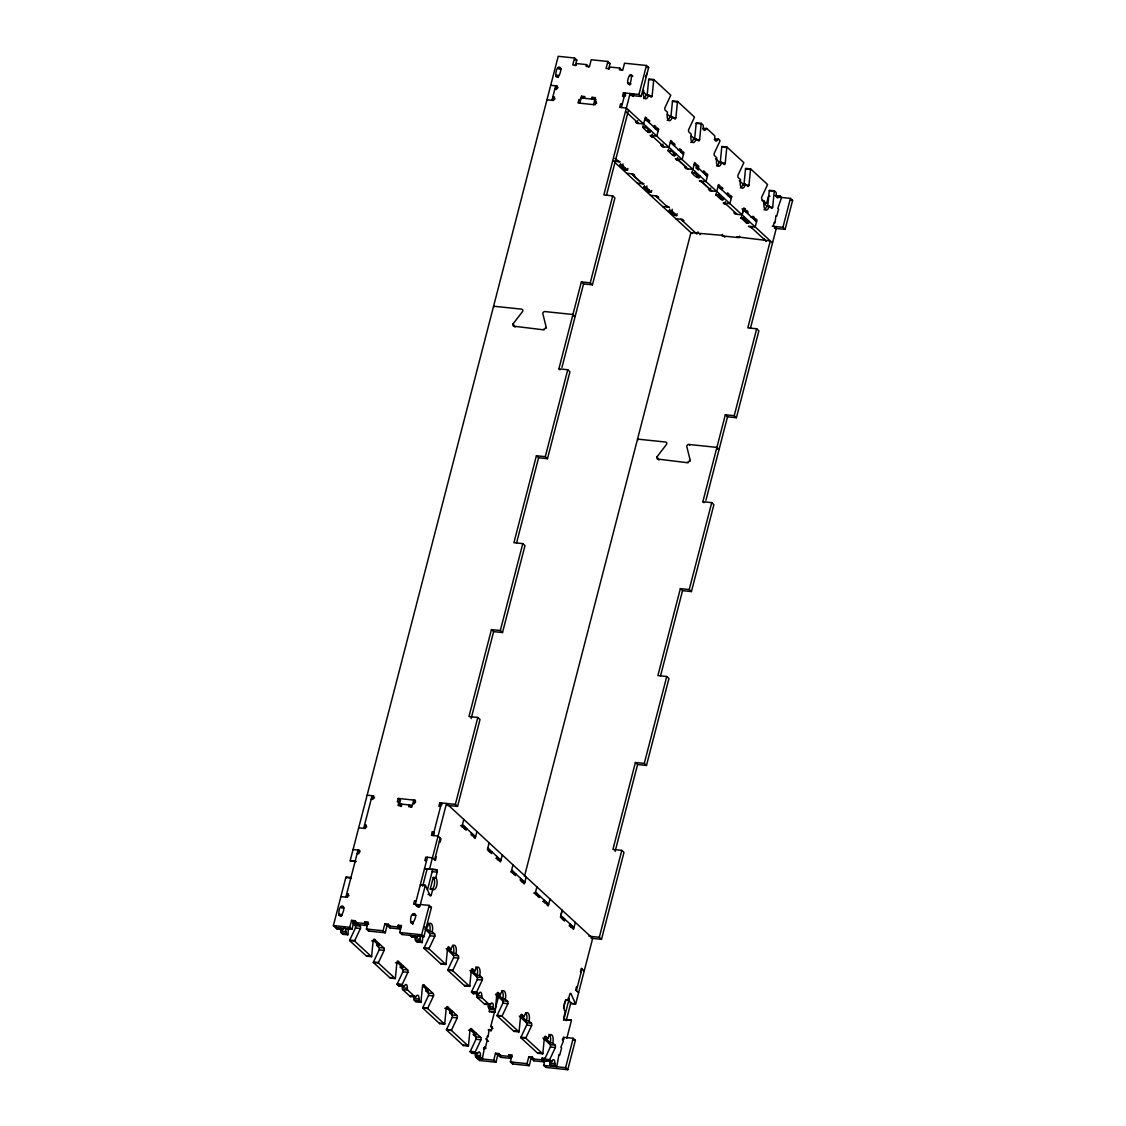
<?xml version="1.0" encoding="UTF-8"?>
<svg xmlns="http://www.w3.org/2000/svg" width="1126" height="1126" viewBox="0 0 1126 1126"><rect width="100%" height="100%" fill="white"/><g stroke="black" fill="none" stroke-linecap="round" stroke-linejoin="round"><path stroke-width="1.5" d="M340.643 928.429A3.744 1.675 -84.1 0 1 340.882 931.061A1.872 0.844 -84.1 0 0 341.262 932.863L342.811 934.284L347.807 934.805A1.872 0.844 -84.1 0 0 347.906 934.27L348.525 927.923M355.563 922.602A6.249 2.801 -84.1 0 1 355.323 923.686L352.832 923.433L355.14 925.572A1.872 0.844 -84.1 0 1 355.422 927.979L349.75 940.069A1.872 0.844 -84.1 0 0 349.595 940.548L366.541 956.185L371.538 956.706A1.872 0.844 -84.1 0 0 371.636 956.185L373.199 940.294A1.872 0.844 -84.1 0 1 374.381 939.225L383.882 947.993A1.872 0.844 -84.1 0 1 384.163 950.414L378.477 962.505A1.872 0.844 -84.1 0 0 378.322 962.969L395.282 978.621A1.872 0.844 -84.1 0 0 395.381 978.1L396.929 962.209A1.872 0.844 -84.1 0 1 398.111 961.14L407.612 969.908A1.872 0.844 -84.1 0 1 407.894 972.329L402.221 984.42A1.872 0.844 -84.1 0 0 402.066 984.884L403.601 986.306A1.872 0.844 -84.1 0 0 404.586 985.785A3.744 1.675 -84.1 0 1 406.57 984.743A3.744 1.675 -84.1 0 1 407.345 988.332A1.872 0.844 -84.1 0 0 407.739 990.12L415.198 997.017A1.872 0.844 -84.1 0 0 416.198 996.496A3.744 1.675 -84.1 0 1 418.168 995.454A3.744 1.675 -84.1 0 1 418.942 999.043A1.872 0.844 -84.1 0 0 419.336 1000.831L420.885 1002.253A1.872 0.844 -84.1 0 0 420.969 1001.732L422.531 985.841A1.872 0.844 -84.1 0 1 423.714 984.771L433.214 993.54A1.872 0.844 -84.1 0 1 433.496 995.961L427.824 1008.052A1.872 0.844 -84.1 0 0 427.669 1008.516L444.615 1024.167A1.872 0.844 -84.1 0 0 444.714 1023.647L446.276 1007.756A1.872 0.844 -84.1 0 1 447.458 1006.686L456.959 1015.455A1.872 0.844 -84.1 0 1 457.24 1017.876L451.554 1029.966A1.872 0.844 -84.1 0 0 451.399 1030.431L468.36 1046.082A1.872 0.844 -84.1 0 0 468.458 1045.561L470.006 1029.671A1.872 0.844 -84.1 0 1 471.189 1028.601L480.689 1037.37A1.872 0.844 -84.1 0 1 480.971 1039.777L475.299 1051.867A1.872 0.844 -84.1 0 0 475.144 1052.346L476.678 1053.767A1.872 0.844 -84.1 0 0 477.663 1053.246A3.744 1.675 -84.1 0 1 479.648 1052.191A3.744 1.675 -84.1 0 1 480.422 1055.78A1.872 0.844 -84.1 0 0 480.816 1057.581L482.35 1059.003L484.616 1046.744M415.03 936.17A3.744 1.675 -84.1 0 1 415.269 938.817A1.872 0.844 -84.1 0 0 415.649 940.604L417.197 942.026L422.194 942.546A1.872 0.844 -84.1 0 0 422.292 942.026L422.912 935.664M424.784 928.936L429.527 933.313A1.872 0.844 -84.1 0 1 429.808 935.734L424.136 947.825A1.872 0.844 -84.1 0 0 423.981 948.289L440.928 963.94L445.924 964.461A1.872 0.844 -84.1 0 0 446.023 963.94L447.585 948.05A1.872 0.844 -84.1 0 1 448.767 946.98L451.076 949.119A6.249 2.801 -84.1 0 1 455.017 945.573A6.249 2.801 -84.1 0 1 455.946 953.609L458.268 955.749A1.872 0.844 -84.1 0 1 458.549 958.17L452.863 970.26A1.872 0.844 -84.1 0 0 452.708 970.725L469.669 986.376A1.872 0.844 -84.1 0 0 469.767 985.855L471.315 969.95A1.872 0.844 -84.1 0 1 472.498 968.895L474.82 971.034A6.249 2.801 -84.1 0 1 478.747 967.487A6.249 2.801 -84.1 0 1 479.69 975.524L481.998 977.664A1.872 0.844 -84.1 0 1 482.28 980.07L476.608 992.161A1.872 0.844 -84.1 0 0 476.453 992.639L477.987 994.061A1.872 0.844 -84.1 0 0 478.972 993.54A3.744 1.675 -84.1 0 1 480.957 992.485A3.744 1.675 -84.1 0 1 481.731 996.074A1.872 0.844 -84.1 0 0 482.125 997.875L489.585 1004.772A1.872 0.844 -84.1 0 0 490.584 1004.251A3.744 1.675 -84.1 0 1 492.555 1003.196A3.744 1.675 -84.1 0 1 493.329 1006.785A1.872 0.844 -84.1 0 0 493.723 1008.586L495.271 1010.008A1.872 0.844 -84.1 0 0 495.37 1009.487L496.918 993.596A1.872 0.844 -84.1 0 1 498.1 992.527L500.423 994.666A6.249 2.801 -84.1 0 1 504.349 991.119A6.249 2.801 -84.1 0 1 505.293 999.156L507.601 1001.295A1.872 0.844 -84.1 0 1 507.882 1003.702L502.21 1015.793A1.872 0.844 -84.1 0 0 502.055 1016.271L519.002 1031.923A1.872 0.844 -84.1 0 0 519.1 1031.388L520.662 1015.497A1.872 0.844 -84.1 0 1 521.845 1014.442L524.153 1016.567A6.249 2.801 -84.1 0 1 528.094 1013.034A6.249 2.801 -84.1 0 1 529.023 1021.071L531.345 1023.21A1.872 0.844 -84.1 0 1 531.627 1025.617L525.941 1037.708A1.872 0.844 -84.1 0 0 525.786 1038.186L542.746 1053.823A1.872 0.844 -84.1 0 0 542.845 1053.303L544.393 1037.412A1.872 0.844 -84.1 0 1 545.575 1036.356L547.898 1038.482A6.249 2.801 -84.1 0 1 551.824 1034.935A6.249 2.801 -84.1 0 1 552.767 1042.986L555.076 1045.125A1.872 0.844 -84.1 0 1 555.357 1047.532L549.685 1059.622A1.872 0.844 -84.1 0 0 549.53 1060.087L551.064 1061.508A1.872 0.844 -84.1 0 0 552.05 1060.988A3.744 1.675 -84.1 0 1 554.034 1059.946A3.744 1.675 -84.1 0 1 554.808 1063.535A1.872 0.844 -84.1 0 0 555.202 1065.337L556.737 1066.758L559.003 1054.485L559.735 1055.161L561.607 1047.926L560.875 1047.25L563.338 1041.254L562.606 1040.579L563.507 1037.102M647.14 95.414L648.703 79.524A1.872 0.844 -84.1 0 1 648.801 79.003L653.798 79.524L670.758 95.175A1.872 0.844 -84.1 0 1 670.589 95.64L664.917 107.73A1.872 0.844 -84.1 0 0 665.199 110.137L667.507 112.276A6.249 2.801 -84.1 0 0 668.45 120.327A6.249 2.801 -84.1 0 0 672.377 116.78L674.699 118.906A1.872 0.844 -84.1 0 0 675.881 117.85L677.444 101.959A1.872 0.844 -84.1 0 1 677.542 101.424L672.546 100.918A1.872 0.844 -84.1 0 0 672.447 101.439L670.885 117.329L675.881 117.85M642.496 91.234L646.155 94.598L648.646 94.866L650.955 97.005A1.872 0.844 -84.1 0 0 652.137 95.935L653.699 80.045A1.872 0.844 -84.1 0 1 653.798 79.524M694.615 139.244L696.178 123.353A1.872 0.844 -84.1 0 1 696.276 122.818L701.273 123.339L702.821 124.761A1.872 0.844 -84.1 0 1 703.201 126.562A3.744 1.675 -84.1 0 0 703.989 130.152A3.744 1.675 -84.1 0 0 705.96 129.11A1.872 0.844 -84.1 0 1 706.945 128.575L714.419 135.472A1.872 0.844 -84.1 0 1 714.799 137.273A3.744 1.675 -84.1 0 0 715.587 140.863A3.744 1.675 -84.1 0 0 717.558 139.807A1.872 0.844 -84.1 0 1 718.557 139.286L720.091 140.708A1.872 0.844 -84.1 0 1 719.936 141.186L714.25 153.277A1.872 0.844 -84.1 0 0 714.531 155.684L716.854 157.823A6.249 2.801 -84.1 0 0 717.783 165.86A6.249 2.801 -84.1 0 0 721.724 162.313L724.032 164.452A1.872 0.844 -84.1 0 0 725.214 163.397L726.777 147.506A1.872 0.844 -84.1 0 1 726.875 146.971L721.879 146.45A1.872 0.844 -84.1 0 0 721.78 146.985L720.218 162.876M691.195 136.176L698.43 140.82A1.872 0.844 -84.1 0 0 699.612 139.765L701.174 123.874A1.872 0.844 -84.1 0 1 701.273 123.339M743.793 185.255A1.872 0.844 -84.1 0 0 743.962 184.777L745.525 168.886A1.872 0.844 -84.1 0 1 745.623 168.365L750.62 168.886L767.566 184.537A1.872 0.844 -84.1 0 1 767.411 185.002L761.725 197.092A1.872 0.844 -84.1 0 0 762.006 199.513L764.329 201.653A6.249 2.801 -84.1 0 0 765.258 209.689A6.249 2.801 -84.1 0 0 769.199 206.142L771.507 208.282A1.872 0.844 -84.1 0 0 772.689 207.212L774.252 191.321A1.872 0.844 -84.1 0 1 774.35 190.801L769.354 190.28A1.872 0.844 -84.1 0 0 769.255 190.801L767.693 206.691M739.303 180.596L742.963 183.974L745.454 184.228L747.777 186.367A1.872 0.844 -84.1 0 0 748.959 185.297L750.521 169.407A1.872 0.844 -84.1 0 1 750.62 168.886M341.178 915.931C348.427 904.079 338.279 901.982 338.842 914.481C338.813 917.057 341.628 914.354 342.022 915.368M632.15 75.583C629.364 71.388 626.844 81.677 627.773 83.732C632.024 86.941 630.518 73.176 632.812 76.315M555.808 75.512C555.681 78.876 561.635 74.246 555.822 75.4C555.737 62.437 565.28 65.716 558.032 77.412L555.822 75.4L557.75 77.159M410.709 921.969C410.399 923.32 412.538 923.602 413.073 922.532C420.561 911.258 409.315 910.132 410.709 921.969L412.763 923.869M629.87 85.027L627.703 82.888L631.024 83.901M343.951 927.937A3.744 1.675 -84.1 0 0 343.12 929.034A1.872 0.844 -84.1 0 1 342.121 929.555L337.124 929.034L333.395 925.6L345.964 876.999L350.96 877.52M336.055 925.811L335.59 927.613L351.959 929.33L353.761 922.363L351.565 920.35L349.764 927.303L351.959 929.33M345.879 897.14L358.068 850.046L360.01 851.847M363.684 828.314L372.115 795.716L374.592 797.996M551.951 100.284L555.695 85.801L557.651 87.589M356.252 861.573L350.144 860.855L558.215 56.3L574.584 58.003L572.782 64.956L576.118 65.308L576.568 63.563L586.547 64.604L588.659 66.955M575.316 65.674L576.779 60.03L574.584 58.003M351.565 920.35L354.901 920.688L354.451 922.433L356.632 924.46L366.626 925.502L367.076 923.756L364.88 921.73L364.43 923.475L366.626 925.502M356.632 924.46L357.083 922.715L354.901 920.688M586.547 64.604L586.097 66.35L589.433 66.701L591.234 59.734L607.885 61.48L610.067 63.492L608.617 69.15M412.848 803.542L414.509 803.711L415.41 800.234L398.21 798.433L397.309 801.923L398.97 802.092M399.871 798.615L398.069 805.569L401.405 805.92L401.855 804.175M579.707 103.17L581.523 96.217L584.858 96.569L584.408 98.314M385.261 932.792L383.065 930.766L384.867 923.813L387.062 925.839L385.261 932.792L368.61 931.061L366.414 929.034L368.216 922.081L364.88 921.73M399.8 802.782L400.406 800.459L398.21 798.433M400.56 806.427L401.166 804.119M583.662 98.469L581.523 96.217M368.61 931.061L369.032 929.429M591.614 99.06L592.065 97.315L595.401 97.666L593.585 104.619M594.176 99.665L592.065 97.315M607.885 61.48L606.084 68.433L609.405 68.77L609.856 67.039L619.849 68.081L621.96 70.431M384.867 923.813L388.189 924.164L387.738 925.896L389.934 927.923L399.927 928.964L400.377 927.219L398.182 925.206L397.731 926.937L399.927 928.964M389.934 927.923L390.384 926.191L388.189 924.164M619.849 68.081L619.399 69.812L622.734 70.164L624.522 63.211L646.451 65.491L648.646 67.518L641.144 96.498L630.461 95.386M420.35 904.474L429.231 905.388L431.427 907.415L423.826 936.804L401.912 934.524L399.716 932.497L401.518 925.544L398.182 925.206M401.912 934.524L402.32 932.891M433.946 832.072L432.285 831.889L431.385 835.379L438.07 836.069L440.998 838.771L440.097 842.248L439.365 841.572M633.628 93.922L633.037 96.245L630.11 93.542L603.846 194.967L612.727 195.882L614.923 197.909L592.431 284.836L590.249 282.823L581.368 281.894L558.89 368.821L567.757 369.75L569.953 371.763L547.475 458.704L545.28 456.677L536.398 455.749L513.92 542.676L522.802 543.605L524.997 545.631L502.506 632.559L500.324 630.532L491.443 629.603L468.951 716.544L477.832 717.459L480.028 719.486L457.55 806.413L455.354 804.386L439.816 802.768L438.915 806.258L440.576 806.427M641.144 96.498L638.949 94.471L623.41 92.853L622.523 96.329L624.184 96.498M427.458 857.28L415.283 904.361L418.196 907.063M433.074 835.548L441.505 802.951M621.369 107.519L625.113 93.022M625.268 96.174L625.493 95.316M412.904 923.925L413.298 922.419M422.672 886.19L426.993 869.469M418.999 906.993L416.916 904.544L416.465 906.275L419.801 906.627L425.346 885.275L420.35 884.755M429.513 869.131L446.501 803.471L592.656 938.38L575.668 1004.04L570.685 1003.519M434.622 859.828L440.238 838.096M471.147 718.557L493.638 631.63L491.443 629.603M516.538 543.028L538.594 457.775L536.398 455.749M561.958 367.442L583.564 283.921L581.368 281.894M606.478 195.319L628.519 110.052M427.43 890.047L432.187 871.679A1.872 0.844 -84.1 0 0 431.905 869.258L436.888 869.779A1.872 0.844 -84.1 0 1 437.17 872.2L435.748 877.703A6.249 2.801 -84.1 0 1 436.691 885.74A6.249 2.801 -84.1 0 1 432.75 889.287L431.328 894.804A1.872 0.844 -84.1 0 1 430.146 895.86L425.529 885.543L420.547 885.022L420.828 885.669M432.75 889.287L430.259 889.033L433.257 877.435L435.748 877.703M620.525 163.608L620.102 165.226L625.085 169.829L627.534 170.279L622.481 165.395L620.018 165.142L622.594 165.494L623.016 163.861M423.826 936.804L421.631 934.791L429.231 905.388M455.354 804.386L477.832 717.459M500.324 630.532L522.802 543.605M545.28 456.677L567.757 369.75M590.249 282.823L612.727 195.882M638.949 94.471L646.451 65.491M625.394 168.098L624.972 169.73L627.463 169.984L627.886 168.365M646.465 120.13L646.915 118.399L645.451 117.048L643.622 124.001L636.964 123.297L637.64 120.693M463.799 819.432L461.998 826.385L463.462 827.737L463.912 826.005L460.576 825.654M642.763 127.294C650.026 126.056 653.587 139.723 642.763 127.294L643.185 125.676M645.691 125.929L645.268 127.562L642.805 127.308M464.672 828.863L465.122 827.117L461.801 826.78M647.689 121.256L648.14 119.525L649.603 120.876L649.153 122.607M648.069 130.166L647.689 131.841L650.181 132.066L650.561 130.433M471.456 832.973L471.006 834.704L472.47 836.055L472.92 834.324M653.249 136.964L651.574 136.795L652.25 134.191M654.023 127.111L654.473 125.366L655.937 126.717L655.487 128.448M474.145 835.45L473.694 837.181L475.158 838.532L476.945 831.579M656.697 129.574L657.148 127.843L658.611 129.194L656.782 136.133L650.124 135.444L651.574 136.795M644.41 185.635L643.988 187.268L648.97 191.856L651.419 192.321L646.352 187.437L643.875 187.141L646.479 187.535L646.901 185.903M649.28 190.139L648.857 191.772L651.335 192.025L651.771 190.393M671.8 143.523L672.25 141.777L670.786 140.426L668.957 147.379L662.299 146.69L662.975 144.086M489.134 842.825L487.333 849.778L488.797 851.129L489.247 849.384M668.098 150.687C675.248 149.378 678.978 163.143 668.098 150.687L668.52 149.054M489.669 850.623L489.416 851.594L491.471 853.592L491.921 851.861L489.36 851.552M671.026 149.322L670.603 150.94L668.14 150.687M490.007 852.241L490.457 850.51M673.024 144.649L673.475 142.903L674.938 144.255L674.488 145.986M673.39 153.558L673.024 155.233L675.516 155.444L675.896 153.812M496.791 856.351L496.341 858.096L497.805 859.448L498.255 857.702M695.671 165.55L696.121 163.819L694.658 162.468L692.842 169.421L686.184 168.731L684.721 167.38L686.381 167.549L678.584 160.356L676.909 160.173L677.585 157.57M679.358 150.49L679.808 148.745L681.272 150.096L680.822 151.841M682.032 152.967L682.483 151.222L683.946 152.573L682.117 159.526L675.445 158.836L676.909 160.173M502.28 854.958L500.479 861.911L499.029 860.574L499.48 858.828L496.144 858.476M669.731 209.028L669.323 210.646L674.305 215.249L676.754 215.699L671.687 210.815L669.21 210.52L671.814 210.914L672.236 209.281M674.615 213.518L674.192 215.15L676.67 215.404L677.106 213.785M511.134 872.073L513.006 864.852M692.406 171.096L691.983 172.728C691.575 173.362 700.245 181.525 699.781 175.853M513.118 871.425L512.668 873.157L511.204 871.805M513.386 873.312L515.342 875.634L515.792 873.889L512.907 873.382M694.911 171.349L694.489 172.982L699.387 177.486L696.881 177.218L697.275 175.586M513.878 874.283L514.329 872.551M696.895 166.676L697.346 164.945L698.81 166.296L698.359 168.027L695.854 167.774L698.289 170.012M520.662 878.393L520.212 880.124L521.676 881.475L522.126 879.744M703.229 172.531L703.68 170.786L705.143 172.137L704.693 173.868M489.824 1007.953L489.458 1009.375A1.872 0.844 -84.1 0 0 489.74 1011.781M477.832 1056.667L477.354 1058.482L493.737 1060.185L495.919 1062.212L497.72 1055.259L495.524 1053.232L493.737 1060.185M523.351 880.87L522.9 882.601L524.35 883.952L526.152 876.999M524.463 876.366L690.928 232.66L722.948 235.39L724.891 237.192M705.903 174.994L706.354 173.263L707.818 174.614L705.988 181.567L699.33 180.864L702.455 182.384L710.239 189.59L708.578 189.407L710.042 190.758L716.741 191.462L718.529 184.509L719.993 185.846L719.542 187.592M495.919 1062.212L479.549 1060.509L480.014 1058.693M485.137 1048.827L487.262 1039.931L485.827 1038.777M492.935 1028.573L490.753 1026.546L498.536 996.454M697.599 233.349L697.993 231.829M710.042 190.758L710.717 188.155M699.95 234.715L700.175 233.856M536.877 886.894L535.075 893.847L536.539 895.198L536.989 893.453L533.654 893.115M716.263 193.123L715.84 194.756L720.922 199.401L723.286 199.809L718.219 194.925L715.798 194.714L718.374 195.023L718.768 193.391M537.749 896.324L538.2 894.579M720.767 188.718L721.217 186.972L722.681 188.324L722.23 190.069M495.524 1053.232L498.86 1053.584L498.41 1055.315L500.606 1057.342L510.585 1058.384L511.035 1056.652L508.853 1054.626L508.403 1056.357L510.585 1058.384M721.147 197.627C718.867 200.104 724.68 200.583 723.638 197.88M500.606 1057.342L501.056 1055.611L498.86 1053.584M544.534 900.42L544.083 902.165L545.547 903.516L545.997 901.771L542.676 901.433M726.326 204.425L724.651 204.256L725.327 201.638M727.1 194.559L727.551 192.827L729.015 194.179L728.564 195.91M547.222 902.897L546.772 904.642L548.235 905.994L550.023 899.041M729.775 197.036L730.225 195.291L731.689 196.642L729.859 203.595M722.413 234.377L722.019 235.897L739.219 237.685L739.613 236.164M529.22 1065.689L527.024 1063.662L528.826 1056.709L531.022 1058.722L529.22 1065.689L512.569 1063.943L510.374 1061.917L512.175 1054.963L508.853 1054.626M512.569 1063.943L512.992 1062.311M741.598 216.516L741.175 218.134L746.088 222.638C753.055 222.906 743.822 224.468 746.468 221.006M735.574 212.969L733.913 212.8L735.377 214.151L742.076 214.841L743.385 209.619L756.531 221.766M742.076 214.841L743.864 207.888L745.328 209.239L744.877 210.97M562.324 916.845L561.874 918.577L560.41 917.226L562.212 910.272L560.847 915.494L573.993 927.627L570.671 927.289M562.916 917.423L562.493 919.055L564.548 921.054L564.999 919.309L562.437 919.013M744.103 216.769L743.681 218.402L748.635 222.99L748.973 221.273M563.084 919.703L563.535 917.971M746.102 212.096L746.552 210.365L748.016 211.716L747.565 213.447M528.826 1056.709L532.162 1057.047L531.711 1058.792L533.893 1060.819L543.886 1061.86L544.337 1060.115L542.141 1058.088L541.69 1059.833L543.886 1061.86M533.893 1060.819L534.343 1059.073L532.162 1057.047M569.869 923.813L569.418 925.544L570.882 926.895L571.332 925.164M752.435 217.951L752.886 216.206L754.35 217.557L753.899 219.288M755.11 220.414L755.56 218.683L757.024 220.034L755.194 226.988M575.358 922.419L573.556 929.372L572.107 928.021L572.557 926.29L569.221 925.938M763.498 202.159L763.808 200.963L761.936 200.766M765.947 203.215L763.808 200.963M562.31 1039.368L563.76 1039.509L564.323 1037.356L573.19 1038.285L575.386 1040.311L567.785 1069.7L545.871 1067.42L543.675 1065.393L545.477 1058.44L542.141 1058.088M545.871 1067.42L546.293 1065.787M563.633 1008.037L565.773 999.761L568.264 1000.029L569.686 994.511A1.872 0.844 -84.1 0 1 570.868 993.456L575.485 1003.773L570.488 1003.252L568.18 998.1M763.625 240.232L764.019 238.712M563.577 1020.395L569.193 998.663M765.99 241.597L766.215 240.725M566.195 1020.747L570.952 1002.351M576.385 990.683L582.001 968.951M736.812 236.84L770.297 240.922L747.805 327.849L756.686 328.778L758.882 330.805L736.404 417.732L734.208 415.705L725.327 414.776L702.849 501.703L711.731 502.632L713.912 504.659L691.434 591.586L689.239 589.56L680.357 588.645L657.88 675.572L666.761 676.501L668.957 678.514L646.479 765.441L644.283 763.428L635.402 762.499L612.924 849.426L621.805 850.355L623.987 852.382L601.509 939.309L591.15 938.225M566.857 1038.172L571.501 1020.184L566.505 1019.663M615.106 851.453L637.597 764.526L635.402 762.499M660.512 675.924L682.553 590.657L680.357 588.645M705.918 500.338L727.523 416.803L725.327 414.776M750.437 328.201L776.264 228.465L773.337 225.763L774.238 222.286L774.97 222.962L775.969 215.615L776.701 216.291L778.573 209.056L777.841 208.38L781.571 197.458L780.022 196.037L775.026 195.516M567.785 1069.7L565.59 1067.673L573.19 1038.285M601.509 939.309L599.313 937.282L621.805 850.355M644.283 763.428L666.761 676.501M689.239 589.56L711.731 502.632M734.208 415.705L756.686 328.778M790.41 198.387L792.605 200.4L785.103 229.38L782.922 227.353L790.41 198.387L779.445 197.247M645.437 76.751L646.859 73.725A1.872 0.844 -84.1 0 0 647.014 73.26M371.538 956.706L354.591 941.069A1.872 0.844 -84.1 0 1 354.746 940.59L360.419 928.5A1.872 0.844 -84.1 0 0 360.137 926.093L357.758 923.897M395.282 978.621L390.286 978.1L373.325 962.448A1.872 0.844 -84.1 0 1 373.494 961.984L379.166 949.894A1.872 0.844 -84.1 0 0 378.885 947.487L376.563 945.347A6.249 2.801 -84.1 0 0 376.943 943.053M403.601 986.306L398.604 985.785L397.07 984.363A1.872 0.844 -84.1 0 1 397.225 983.899L402.897 971.808A1.872 0.844 -84.1 0 0 402.615 969.387L400.307 967.262A6.249 2.801 -84.1 0 0 400.729 964.349M445.924 964.461L428.978 948.81A1.872 0.844 -84.1 0 1 429.133 948.345L434.805 936.255A1.872 0.844 -84.1 0 0 434.523 933.834L432.215 931.709L429.71 931.441L424.84 926.951M444.615 1024.167L439.619 1023.647L422.672 1007.995A1.872 0.844 -84.1 0 1 422.827 1007.531L428.499 995.44A1.872 0.844 -84.1 0 0 428.218 993.019L425.91 990.894A6.249 2.801 -84.1 0 0 426.318 987.981M469.669 986.376L464.672 985.855L447.712 970.204A1.872 0.844 -84.1 0 1 447.881 969.739L453.553 957.649A1.872 0.844 -84.1 0 0 453.271 955.228L446.149 948.655M468.36 1046.082L463.363 1045.561L446.403 1029.91A1.872 0.844 -84.1 0 1 446.572 1029.446L452.244 1017.355A1.872 0.844 -84.1 0 0 451.962 1014.934L449.64 1012.795A6.249 2.801 -84.1 0 0 450.02 1010.515M477.987 994.061L472.99 993.54L471.456 992.119A1.872 0.844 -84.1 0 1 471.611 991.64L477.283 979.55A1.872 0.844 -84.1 0 0 477.002 977.143L469.88 970.57M476.678 1053.767L471.681 1053.246L470.147 1051.825A1.872 0.844 -84.1 0 1 470.302 1051.346L475.974 1039.256A1.872 0.844 -84.1 0 0 475.693 1036.849L473.384 1034.71A6.249 2.801 -84.1 0 0 473.807 1031.796M519.002 1031.923L514.005 1031.402L497.059 1015.751A1.872 0.844 -84.1 0 1 497.213 1015.272L502.886 1003.182A1.872 0.844 -84.1 0 0 502.604 1000.775L495.482 994.202M542.746 1053.823L537.749 1053.317L520.789 1037.665A1.872 0.844 -84.1 0 1 520.958 1037.187L526.63 1025.096A1.872 0.844 -84.1 0 0 526.349 1022.69L519.227 1016.116M551.064 1061.508L546.068 1061.002L544.534 1059.566A1.872 0.844 -84.1 0 1 544.688 1059.102L550.361 1047.011A1.872 0.844 -84.1 0 0 550.079 1044.604L542.957 1038.017M515.032 327.103L514.075 326.216A1.872 1.59 -47.3 0 1 512.963 324.021L522.703 311.339A1.872 1.59 -47.3 0 0 521.577 309.143L493.582 306.216L494.258 306.849M658.991 459.985L658.034 459.098A1.872 1.59 -47.3 0 1 656.922 456.903L666.662 444.221A1.872 1.59 -47.3 0 0 665.536 442.025L637.541 439.112L638.231 439.745M560.537 69.207L561.255 68.996M350.369 860.982L355.281 861.348M424.755 868.737L436.888 869.779M489.205 1011.598L495.102 1012.175M563.591 1019.34L571.276 1020.057L564.126 1019.537A1.872 0.844 -84.1 0 1 563.845 1017.116L565.266 1011.612A6.249 2.801 -84.1 0 1 564.337 1003.576A6.249 2.801 -84.1 0 1 568.264 1000.029M574.724 59.819L576.779 60.03M609.025 63.394L610.067 63.492M647.267 67.377L648.646 67.518M557.694 68.151L560.199 68.404M629.617 75.639L632.108 75.906M648.703 79.524L653.699 80.045M550.713 85.28L557.384 85.97L556.483 89.447L554.808 89.278M648.815 95.583L652.137 95.935M556.244 87.645L557.905 87.814M672.447 101.439L677.444 101.959M581.058 97.962L596.133 99.538M580.622 99.693L578.961 99.524L578.06 103.001L595.26 104.802L596.161 101.326L594.5 101.143L596.696 103.17M622.228 104.028L620.567 103.859L619.666 107.336L626.366 108.04L772.52 242.949M546.955 99.764L553.626 100.453L554.527 96.977L552.866 96.808L555.062 98.835M667.451 114.261L669.886 116.513L672.377 116.78M696.178 123.353L701.174 123.874M646.268 120.524L649.603 120.876M703.623 128.237L706.945 128.575M702.624 128.758L705.96 129.11M637.161 122.129L635.5 121.96L636.964 123.297M655.276 128.843L658.611 129.194M715.221 138.948L718.557 139.286M714.236 139.469L717.558 139.807M696.29 139.413L699.612 139.765M721.78 146.985L726.777 147.506M662.496 145.507L660.835 145.338L662.299 146.69M677.936 149.758L681.272 150.096M715.573 158.682L719.232 162.06L721.724 162.313M721.893 163.045L725.214 163.397M745.525 168.886L750.521 169.407M616.992 160.314L620.116 161.848L613.459 161.145M743.962 184.777L748.959 185.297M626.619 173.291L633.276 173.981L634.74 175.332L633.065 175.163L640.877 182.356L644.002 183.876L637.33 183.186M769.255 190.801L774.252 191.321M719.345 187.986L722.681 188.324M775.701 196.22L779.037 196.557A1.872 0.844 -84.1 0 1 780.022 196.037M769.86 196.248L768.495 196.093L766.693 203.046L763.991 202.764M791.226 200.259L792.605 200.4M728.353 196.304L731.689 196.642M764.273 203.637L766.707 205.889L769.199 206.142M769.368 206.874L772.689 207.212M650.49 195.333L657.162 196.023L658.626 197.374L656.951 197.191M729.887 203.595L723.202 202.905L724.651 204.256M742.006 208.887L745.328 209.239M666.212 205.748L669.337 207.268L662.665 206.565M751.014 217.205L754.35 217.557M772.239 226.242L782.922 227.353M774.421 228.268L785.103 229.38M675.825 218.711L682.497 219.401L683.946 220.752L682.286 220.583M755.222 226.988L748.523 226.284L751.661 227.804M583.564 283.921L592.431 284.836M546.434 328.173L542.774 313.422A1.872 1.59 -47.3 0 1 544.928 311.578L572.937 314.492L575.133 316.519L573.373 316.336M514.075 326.216L544.125 329.904M727.523 416.803L736.404 417.732M690.393 461.069L686.733 446.318A1.872 1.59 -47.3 0 1 688.901 444.46L716.896 447.374L719.092 449.401L717.332 449.218M658.034 459.098L688.085 462.8M538.594 457.775L547.475 458.704M682.553 590.657L691.434 591.586M493.638 631.63L502.506 632.559M637.597 764.526L646.479 765.441M367.118 795.195L373.776 795.899L372.875 799.376L371.214 799.193M447.191 805.343L457.55 806.413M412.397 805.273L398.52 803.823L401.447 806.526M464.095 828.215L466.586 828.469L466.136 830.214L464.376 828.497M358.687 827.793L365.345 828.497L366.246 825.02L364.585 824.837L366.78 826.864M497.593 859.828L500.915 860.18L487.769 848.033M353.071 849.525L359.729 850.229L358.828 853.705L357.167 853.522M426.529 860.757L424.868 860.588L425.769 857.111L432.454 857.801L435.368 860.503L436.269 857.027L435.537 856.351M424.53 868.61L429.752 869.258M432.187 871.679L437.17 872.2M521.479 881.869L524.8 882.207L511.654 870.074M537.172 895.677L539.664 895.93L539.213 897.675L537.764 896.226M428.007 894.452L431.328 894.804M416.156 900.884L414.495 900.716L413.594 904.192L420.265 904.882M340.897 896.62L347.554 897.309L348.455 893.833L346.78 893.664L348.976 895.691M429.766 907.246L431.427 907.415M588.954 936.199L599.313 937.282M341.389 914.523L338.898 914.27L341.079 916.283M413.284 922.011L410.779 921.758L412.735 923.559M353.761 922.363L364.43 923.475M367.076 923.756L368.737 923.925M387.062 925.839L397.731 926.937M400.377 927.219L401.419 927.331M355.14 925.572L360.137 926.093M429.527 933.313L434.523 933.834M333.395 925.6L349.764 927.303M355.422 927.979L360.419 928.5M366.414 929.034L383.065 930.766M399.716 932.497L421.631 934.791M429.808 935.734L434.805 936.255M337.124 929.034A1.872 0.844 -84.1 0 0 338.124 928.514L343.12 929.034M409.977 935.368L411.511 936.79A1.872 0.844 -84.1 0 0 412.51 936.269L417.507 936.79A3.744 1.675 -84.1 0 1 419.477 935.748M411.511 936.79L416.507 937.311A1.872 0.844 -84.1 0 0 417.507 936.79M340.882 931.061L345.865 931.582A1.872 0.844 -84.1 0 0 346.259 933.384L347.807 934.805M415.269 938.817L420.251 939.337A1.872 0.844 -84.1 0 0 420.645 941.125L422.194 942.546M341.262 932.863L346.259 933.384M415.649 940.604L420.645 941.125M347.906 934.27L342.909 933.75A1.872 0.844 -84.1 0 1 342.811 934.284M422.292 942.026L417.296 941.505A1.872 0.844 -84.1 0 1 417.197 942.026M371.693 940.843L374.198 941.111L379.068 945.601A6.249 2.801 -84.1 0 0 379.378 943.926M449.091 947.346A6.249 2.801 -84.1 0 0 448.584 948.852L451.076 949.119M349.75 940.069L354.746 940.59M424.136 947.825L429.133 948.345M349.595 940.548L354.591 941.069M423.981 948.289L428.978 948.81M376.563 945.347L379.068 945.601M448.584 948.852L453.454 953.356L455.946 953.609M378.885 947.487L383.882 947.993M453.271 955.228L458.268 955.749M379.166 949.894L384.163 950.414M453.553 957.649L458.549 958.17M371.636 956.185L366.64 955.664A1.872 0.844 -84.1 0 1 366.541 956.185M446.023 963.94L441.026 963.42A1.872 0.844 -84.1 0 1 440.928 963.94M395.437 962.758L397.928 963.026L402.798 967.515A6.249 2.801 -84.1 0 0 403.122 965.841M472.821 969.261A6.249 2.801 -84.1 0 0 472.315 970.767L474.82 971.034M373.494 961.984L378.477 962.505M447.881 969.739L452.863 970.26M373.325 962.448L378.322 962.969M447.712 970.204L452.708 970.725M400.307 967.262L402.798 967.515M472.315 970.767L477.185 975.271L479.69 975.524M402.615 969.387L407.612 969.908M477.002 977.143L481.998 977.664M402.897 971.808L407.894 972.329M477.283 979.55L482.28 980.07M395.381 978.1L390.384 977.579A1.872 0.844 -84.1 0 1 390.286 978.1M469.767 985.855L464.771 985.334A1.872 0.844 -84.1 0 1 464.672 985.855M397.225 983.899L402.221 984.42M471.611 991.64L476.608 992.161M498.424 992.893A6.249 2.801 -84.1 0 0 497.917 994.399L500.423 994.666M397.07 984.363L402.066 984.884M471.456 992.119L476.453 992.639M398.604 985.785A1.872 0.844 -84.1 0 0 399.589 985.264L404.586 985.785M472.99 993.54A1.872 0.844 -84.1 0 0 473.99 993.019L478.972 993.54M496.299 995.778L499.62 996.116M402.306 985.883A3.744 1.675 -84.1 0 1 402.348 987.812L407.345 988.332M476.692 993.639A3.744 1.675 -84.1 0 1 476.734 995.553L481.731 996.074M425.91 990.894L428.401 991.147A6.249 2.801 -84.1 0 0 428.725 989.472M497.917 994.399L502.787 998.903L505.293 999.156M402.348 987.812A1.872 0.844 -84.1 0 0 402.742 989.599L407.739 990.12M476.734 995.553A1.872 0.844 -84.1 0 0 477.128 997.355L482.125 997.875M428.218 993.019L433.214 993.54M502.604 1000.775L507.601 1001.295M428.499 995.44L433.496 995.961M502.886 1003.182L507.882 1003.702M402.742 989.599L410.202 996.496A1.872 0.844 -84.1 0 0 411.201 995.975L416.198 996.496M477.128 997.355L484.588 1004.251A1.872 0.844 -84.1 0 0 485.587 1003.73L490.584 1004.251M410.202 996.496L415.198 997.017M484.588 1004.251L489.585 1004.772M413.721 995.877A3.744 1.675 -84.1 0 1 413.96 998.523L418.942 999.043M488.177 1003.857A3.744 1.675 -84.1 0 1 488.346 1006.264L493.329 1006.785M413.96 998.523A1.872 0.844 -84.1 0 0 414.34 1000.31L419.336 1000.831M488.346 1006.264A1.872 0.844 -84.1 0 0 488.726 1008.066L493.723 1008.586M420.969 1001.732L415.987 1001.211A1.872 0.844 -84.1 0 1 415.888 1001.732L420.885 1002.253M495.37 1009.487L490.373 1008.966A1.872 0.844 -84.1 0 1 490.274 1009.487L495.271 1010.008M491.893 1011.795L495.215 1012.147M492.118 1011.908L495.454 1012.26M444.77 1008.305L447.275 1008.558L452.145 1013.062A6.249 2.801 -84.1 0 0 452.455 1011.373M522.168 1014.808A6.249 2.801 -84.1 0 0 521.662 1016.314L524.153 1016.567M422.827 1007.531L427.824 1008.052M497.213 1015.272L502.21 1015.793M422.672 1007.995L427.669 1008.516M497.059 1015.751L502.055 1016.271M449.64 1012.795L452.145 1013.062M521.662 1016.314L526.532 1020.818L529.023 1021.071M451.962 1014.934L456.959 1015.455M526.349 1022.69L531.345 1023.21M452.244 1017.355L457.24 1017.876M526.63 1025.096L531.627 1025.617M490.753 1026.546L492.414 1026.729L491.513 1030.206L488.177 1029.854M444.714 1023.647L439.717 1023.126A1.872 0.844 -84.1 0 1 439.619 1023.647M519.1 1031.388L514.103 1030.867A1.872 0.844 -84.1 0 1 514.005 1031.402M573.725 1040.128L575.386 1040.311M468.515 1030.22L471.006 1030.473L475.876 1034.977A6.249 2.801 -84.1 0 0 476.199 1033.288M545.899 1036.722A6.249 2.801 -84.1 0 0 545.392 1038.228L547.898 1038.482M446.572 1029.446L451.554 1029.966M520.958 1037.187L525.941 1037.708M446.403 1029.91L451.399 1030.431M520.789 1037.665L525.786 1038.186M473.384 1034.71L475.876 1034.977M545.392 1038.228L550.262 1042.718L552.767 1042.986M475.693 1036.849L480.689 1037.37M550.079 1044.604L555.076 1045.125M475.974 1039.256L480.971 1039.777M550.361 1047.011L555.357 1047.532M468.458 1045.561L463.462 1045.041A1.872 0.844 -84.1 0 1 463.363 1045.561M542.845 1053.303L537.848 1052.782A1.872 0.844 -84.1 0 1 537.749 1053.317M470.302 1051.346L475.299 1051.867M544.688 1059.102L549.685 1059.622M470.147 1051.825L475.144 1052.346M544.534 1059.566L549.53 1060.087M471.681 1053.246A1.872 0.844 -84.1 0 0 472.667 1052.726L477.663 1053.246M497.72 1055.259L508.403 1056.357M511.035 1056.652L512.077 1056.751M531.022 1058.722L541.69 1059.833M544.337 1060.115L545.589 1060.242M546.068 1061.002A1.872 0.844 -84.1 0 0 547.053 1060.467L552.05 1060.988M475.383 1053.345A3.744 1.675 -84.1 0 1 475.425 1055.259L480.422 1055.78M549.798 1061.354A3.744 1.675 -84.1 0 1 549.812 1063.014L554.808 1063.535M475.425 1055.259A1.872 0.844 -84.1 0 0 475.819 1057.061L480.816 1057.581M549.812 1063.014A1.872 0.844 -84.1 0 0 550.206 1064.816L555.202 1065.337M510.374 1061.917L527.024 1063.662M543.675 1065.393L565.59 1067.673M483.547 1048.545L485.292 1047.63L485.982 1048.264M677.542 101.424L694.489 117.076A1.872 0.844 -84.1 0 1 694.334 117.554L688.648 129.645A1.872 0.844 -84.1 0 0 688.929 132.052L691.251 134.191A6.249 2.801 -84.1 0 0 692.18 142.228A6.249 2.801 -84.1 0 0 696.121 138.681M726.875 146.971L743.836 162.623A1.872 0.844 -84.1 0 1 743.667 163.101L737.994 175.192A1.872 0.844 -84.1 0 0 738.276 177.598L740.584 179.738A6.249 2.801 -84.1 0 0 741.527 187.775A6.249 2.801 -84.1 0 0 745.454 184.228M774.35 190.801L775.898 192.222A1.872 0.844 -84.1 0 1 776.278 194.024A3.744 1.675 -84.1 0 0 777.067 197.613A3.744 1.675 -84.1 0 0 779.037 196.557M623.41 92.853L625.606 94.88M644.973 118.779L658.119 130.926M670.308 142.172L683.454 154.304M694.193 164.199L707.339 176.346M718.05 186.24L731.196 198.387M626 111.826L638.667 123.48M651.813 135.627L664.002 146.873M677.148 159.005L687.873 168.9M701.019 181.047L711.745 190.941M724.891 203.074L737.08 214.32M750.226 226.467L766.285 241.288M560.269 68.193L561.367 69.207M557.764 67.94L559.143 69.207M614.88 158.372L618.455 161.665M631.602 173.812L642.327 183.707M655.487 195.854L667.662 207.085M680.808 219.232L696.867 234.053M614.655 162.257L691.885 233.532M688.901 444.46L689.717 445.22M512.963 324.021L513.78 324.781M656.922 456.903L657.739 457.663M558.89 368.821L559.974 369.835M702.849 501.703L703.947 502.717M439.816 802.768L442.011 804.794M462.434 824.654L475.594 836.787M535.512 892.102L548.672 904.248M415.691 801.853L413.749 800.051L411.947 807.018L408.625 806.666L409.062 804.921L411.257 806.948M584.225 970.978L581.298 968.29L580.397 971.766L581.129 972.442M432.285 831.889L434.481 833.916M577.314 987.206L576.582 986.545L575.682 990.021L578.609 992.71M415.818 915.396L412.651 914.509L413.312 915.142M414.973 935.889L416.507 937.311M488.726 1008.066L490.274 1009.487M550.206 1064.816L551.74 1066.238M491.063 1031.149L489.12 1029.347L488.121 1036.694L487.389 1036.019L486.488 1039.495L488.445 1041.297M343.951 907.908L340.77 907.021L341.994 908.161M352.888 921.448L355.323 923.686M428.401 991.147L423.531 986.658A6.249 2.801 -84.1 0 1 424.038 985.137M338.842 914.481L340.474 916.001M483.617 1048.123L484.447 1048.883M340.587 928.134L342.121 929.555M414.34 1000.31L415.888 1001.732M475.819 1057.061L479.549 1060.509M351.439 878.435L346.161 877.267L346.442 877.914M648.646 94.866A6.249 2.801 -84.1 0 1 644.705 98.412A6.249 2.801 -84.1 0 1 643.776 90.362M646.155 94.598A6.249 2.801 -84.1 0 1 643.495 98.539M669.886 116.513A6.249 2.801 -84.1 0 1 667.239 120.454M693.63 138.428A6.249 2.801 -84.1 0 1 690.688 142.397M719.232 162.06A6.249 2.801 -84.1 0 1 716.572 165.986M742.963 183.974A6.249 2.801 -84.1 0 1 740.317 187.901M766.707 205.889A6.249 2.801 -84.1 0 1 764.047 209.816M433.257 877.435A6.249 2.801 -84.1 0 1 434.186 885.486A6.249 2.801 -84.1 0 1 430.259 889.033M419.871 936.297A3.744 1.675 -84.1 0 1 420.251 939.337M412.51 936.269A3.744 1.675 -84.1 0 1 412.721 935.875M547.053 1060.467A3.744 1.675 -84.1 0 1 547.264 1060.087M485.587 1003.73A3.744 1.675 -84.1 0 1 485.785 1003.336M473.99 993.019A3.744 1.675 -84.1 0 1 474.187 992.625M548.869 1034.372A6.249 2.801 -84.1 0 1 550.262 1042.718M525.589 1012.767A6.249 2.801 -84.1 0 1 526.532 1020.818M501.633 990.683A6.249 2.801 -84.1 0 1 502.787 998.903M475.791 966.91A6.249 2.801 -84.1 0 1 477.185 975.271M452.511 945.305A6.249 2.801 -84.1 0 1 453.454 953.356M427.345 927.205A6.249 2.801 -84.1 0 1 431.272 923.658A6.249 2.801 -84.1 0 1 432.215 931.709M428.556 923.221A6.249 2.801 -84.1 0 1 429.71 931.441M545.603 327.413A1.872 1.59 -47.3 0 1 543.45 329.271M689.576 460.309A1.872 1.59 -47.3 0 1 687.409 462.167M338.124 928.514A3.744 1.675 -84.1 0 1 338.335 928.134M472.667 1052.726A3.744 1.675 -84.1 0 1 472.878 1052.331M411.201 995.975A3.744 1.675 -84.1 0 1 411.398 995.581M399.589 985.264A3.744 1.675 -84.1 0 1 399.8 984.87M345.386 928.373A3.744 1.675 -84.1 0 1 345.865 931.582M471.006 1030.473A6.249 2.801 -84.1 0 1 471.512 1028.967M447.275 1008.558A6.249 2.801 -84.1 0 1 447.782 1007.052M397.928 963.026A6.249 2.801 -84.1 0 1 398.435 961.505M374.198 941.111A6.249 2.801 -84.1 0 1 374.705 939.605M353.156 921.744A6.249 2.801 -84.1 0 1 352.959 922.898M691.871 172.503L694.503 172.982L691.927 172.433M741.063 217.923L743.709 218.402L741.063 217.923"/></g></svg>
